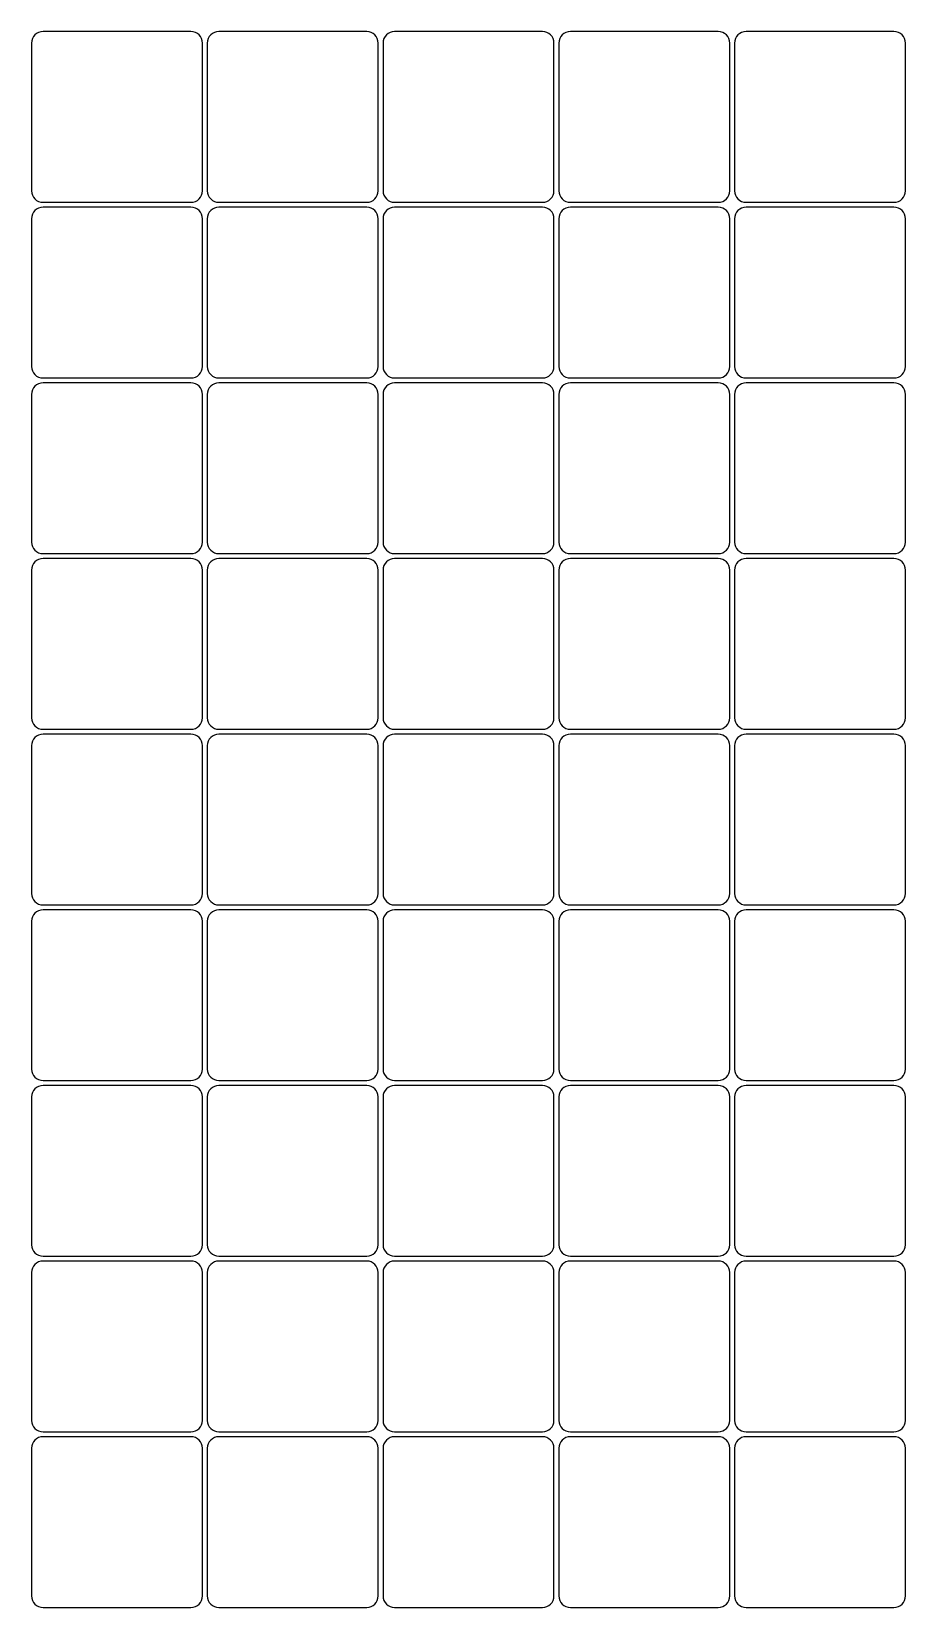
# Model space of a CAD drawing. Header units: inches. Extents: x 1 to 10, y -16.6 to -0.4.
import ezdxf

# ---------------------------------------------------------------- set-up
doc = ezdxf.new("R2010")
doc.units = ezdxf.units.IN

msp = doc.modelspace()

# ---------------------------------------------------------------- linework, layer by layer
for p, q in [((2.659, -0.427), (1.145, -0.427)), ((4.459, -0.427), (2.945, -0.427)), ((6.259, -0.427), (4.745, -0.427)), ((8.059, -0.427), (6.545, -0.427)), ((9.859, -0.427), (8.345, -0.427)), ((1.027, -0.545), (1.027, -2.059)), ((2.777, -2.059), (2.777, -0.545)), ((2.827, -0.545), (2.827, -2.059)), ((4.577, -2.059), (4.577, -0.545)), ((4.627, -0.545), (4.627, -2.059)), ((6.377, -2.059), (6.377, -0.545)), ((6.427, -0.545), (6.427, -2.059)), ((8.177, -2.059), (8.177, -0.545)), ((8.227, -0.545), (8.227, -2.059)), ((9.977, -2.059), (9.977, -0.545)), ((1.145, -2.177), (2.659, -2.177)), ((2.659, -2.227), (1.145, -2.227)), ((2.945, -2.177), (4.459, -2.177)), ((4.459, -2.227), (2.945, -2.227)), ((4.745, -2.177), (6.259, -2.177)), ((6.259, -2.227), (4.745, -2.227)), ((6.545, -2.177), (8.059, -2.177)), ((8.059, -2.227), (6.545, -2.227)), ((8.345, -2.177), (9.859, -2.177)), ((9.859, -2.227), (8.345, -2.227)), ((1.027, -2.345), (1.027, -3.859)), ((2.777, -3.859), (2.777, -2.345)), ((2.827, -2.345), (2.827, -3.859)), ((4.577, -3.859), (4.577, -2.345)), ((4.627, -2.345), (4.627, -3.859)), ((6.377, -3.859), (6.377, -2.345)), ((6.427, -2.345), (6.427, -3.859)), ((8.177, -3.859), (8.177, -2.345)), ((8.227, -2.345), (8.227, -3.859)), ((9.977, -3.859), (9.977, -2.345)), ((1.145, -3.977), (2.659, -3.977)), ((2.659, -4.027), (1.145, -4.027)), ((2.945, -3.977), (4.459, -3.977)), ((4.459, -4.027), (2.945, -4.027)), ((4.745, -3.977), (6.259, -3.977)), ((6.259, -4.027), (4.745, -4.027)), ((6.545, -3.977), (8.059, -3.977)), ((8.059, -4.027), (6.545, -4.027)), ((8.345, -3.977), (9.859, -3.977)), ((9.859, -4.027), (8.345, -4.027)), ((1.027, -4.145), (1.027, -5.659)), ((2.777, -5.659), (2.777, -4.145)), ((2.827, -4.145), (2.827, -5.659)), ((4.577, -5.659), (4.577, -4.145)), ((4.627, -4.145), (4.627, -5.659)), ((6.377, -5.659), (6.377, -4.145)), ((6.427, -4.145), (6.427, -5.659)), ((8.177, -5.659), (8.177, -4.145)), ((8.227, -4.145), (8.227, -5.659)), ((9.977, -5.659), (9.977, -4.145)), ((1.145, -5.777), (2.659, -5.777)), ((2.945, -5.777), (4.459, -5.777)), ((4.745, -5.777), (6.259, -5.777)), ((6.545, -5.777), (8.059, -5.777)), ((8.345, -5.777), (9.859, -5.777)), ((1.027, -5.945), (1.027, -7.459)), ((2.659, -5.827), (1.145, -5.827)), ((2.777, -7.459), (2.777, -5.945)), ((2.827, -5.945), (2.827, -7.459)), ((4.459, -5.827), (2.945, -5.827)), ((4.577, -7.459), (4.577, -5.945)), ((4.627, -5.945), (4.627, -7.459)), ((6.259, -5.827), (4.745, -5.827)), ((6.377, -7.459), (6.377, -5.945)), ((6.427, -5.945), (6.427, -7.459)), ((8.059, -5.827), (6.545, -5.827)), ((8.177, -7.459), (8.177, -5.945)), ((8.227, -5.945), (8.227, -7.459)), ((9.859, -5.827), (8.345, -5.827)), ((9.977, -7.459), (9.977, -5.945)), ((1.145, -7.577), (2.659, -7.577)), ((2.945, -7.577), (4.459, -7.577)), ((4.745, -7.577), (6.259, -7.577)), ((6.545, -7.577), (8.059, -7.577)), ((8.345, -7.577), (9.859, -7.577)), ((1.027, -7.745), (1.027, -9.259)), ((2.659, -7.627), (1.145, -7.627)), ((2.777, -9.259), (2.777, -7.745)), ((2.827, -7.745), (2.827, -9.259)), ((4.459, -7.627), (2.945, -7.627)), ((4.577, -9.259), (4.577, -7.745)), ((4.627, -7.745), (4.627, -9.259)), ((6.259, -7.627), (4.745, -7.627)), ((6.377, -9.259), (6.377, -7.745)), ((6.427, -7.745), (6.427, -9.259)), ((8.059, -7.627), (6.545, -7.627)), ((8.177, -9.259), (8.177, -7.745)), ((8.227, -7.745), (8.227, -9.259)), ((9.859, -7.627), (8.345, -7.627)), ((9.977, -9.259), (9.977, -7.745)), ((1.145, -9.377), (2.659, -9.377)), ((2.659, -9.427), (1.145, -9.427)), ((2.945, -9.377), (4.459, -9.377)), ((4.459, -9.427), (2.945, -9.427)), ((4.745, -9.377), (6.259, -9.377)), ((6.259, -9.427), (4.745, -9.427)), ((6.545, -9.377), (8.059, -9.377)), ((8.059, -9.427), (6.545, -9.427)), ((8.345, -9.377), (9.859, -9.377)), ((9.859, -9.427), (8.345, -9.427)), ((1.027, -9.545), (1.027, -11.059)), ((2.777, -11.059), (2.777, -9.545)), ((2.827, -9.545), (2.827, -11.059)), ((4.577, -11.059), (4.577, -9.545)), ((4.627, -9.545), (4.627, -11.059)), ((6.377, -11.059), (6.377, -9.545)), ((6.427, -9.545), (6.427, -11.059)), ((8.177, -11.059), (8.177, -9.545)), ((8.227, -9.545), (8.227, -11.059)), ((9.977, -11.059), (9.977, -9.545)), ((1.145, -11.177), (2.659, -11.177)), ((2.659, -11.227), (1.145, -11.227)), ((2.945, -11.177), (4.459, -11.177)), ((4.459, -11.227), (2.945, -11.227)), ((4.745, -11.177), (6.259, -11.177)), ((6.259, -11.227), (4.745, -11.227)), ((6.545, -11.177), (8.059, -11.177)), ((8.059, -11.227), (6.545, -11.227)), ((8.345, -11.177), (9.859, -11.177)), ((9.859, -11.227), (8.345, -11.227)), ((1.027, -11.345), (1.027, -12.859)), ((2.777, -12.859), (2.777, -11.345)), ((2.827, -11.345), (2.827, -12.859)), ((4.577, -12.859), (4.577, -11.345)), ((4.627, -11.345), (4.627, -12.859)), ((6.377, -12.859), (6.377, -11.345)), ((6.427, -11.345), (6.427, -12.859)), ((8.177, -12.859), (8.177, -11.345)), ((8.227, -11.345), (8.227, -12.859)), ((9.977, -12.859), (9.977, -11.345)), ((1.145, -12.977), (2.659, -12.977)), ((2.659, -13.027), (1.145, -13.027)), ((2.945, -12.977), (4.459, -12.977)), ((4.459, -13.027), (2.945, -13.027)), ((4.745, -12.977), (6.259, -12.977)), ((6.259, -13.027), (4.745, -13.027)), ((6.545, -12.977), (8.059, -12.977)), ((8.059, -13.027), (6.545, -13.027)), ((8.345, -12.977), (9.859, -12.977)), ((9.859, -13.027), (8.345, -13.027)), ((1.027, -13.145), (1.027, -14.659)), ((2.777, -14.659), (2.777, -13.145)), ((2.827, -13.145), (2.827, -14.659)), ((4.577, -14.659), (4.577, -13.145)), ((4.627, -13.145), (4.627, -14.659)), ((6.377, -14.659), (6.377, -13.145)), ((6.427, -13.145), (6.427, -14.659)), ((8.177, -14.659), (8.177, -13.145)), ((8.227, -13.145), (8.227, -14.659)), ((9.977, -14.659), (9.977, -13.145)), ((1.145, -14.777), (2.659, -14.777)), ((2.659, -14.827), (1.145, -14.827)), ((2.945, -14.777), (4.459, -14.777)), ((4.459, -14.827), (2.945, -14.827)), ((4.745, -14.777), (6.259, -14.777)), ((6.259, -14.827), (4.745, -14.827)), ((6.545, -14.777), (8.059, -14.777)), ((8.059, -14.827), (6.545, -14.827)), ((8.345, -14.777), (9.859, -14.777)), ((9.859, -14.827), (8.345, -14.827)), ((1.027, -14.945), (1.027, -16.459)), ((2.777, -16.459), (2.777, -14.945)), ((2.827, -14.945), (2.827, -16.459)), ((4.577, -16.459), (4.577, -14.945)), ((4.627, -14.945), (4.627, -16.459)), ((6.377, -16.459), (6.377, -14.945)), ((6.427, -14.945), (6.427, -16.459)), ((8.177, -16.459), (8.177, -14.945)), ((8.227, -14.945), (8.227, -16.459)), ((9.977, -16.459), (9.977, -14.945)), ((1.145, -16.577), (2.659, -16.577)), ((2.945, -16.577), (4.459, -16.577)), ((4.745, -16.577), (6.259, -16.577)), ((6.545, -16.577), (8.059, -16.577)), ((8.345, -16.577), (9.859, -16.577))]:
    msp.add_line(p, q)
for centre, start, end in [((1.145, -0.545), 90, 180), ((2.659, -0.545), 0, 90), ((2.945, -0.545), 90, 180), ((4.459, -0.545), 0, 90), ((4.745, -0.545), 90, 180), ((6.259, -0.545), 0, 90), ((6.545, -0.545), 90, 180), ((8.059, -0.545), 0, 90), ((8.345, -0.545), 90, 180), ((9.859, -0.545), 0, 90), ((1.145, -2.059), 180, 270), ((2.659, -2.059), 270, 360), ((2.945, -2.059), 180, 270), ((4.459, -2.059), 270, 360), ((4.745, -2.059), 180, 270), ((6.259, -2.059), 270, 360), ((6.545, -2.059), 180, 270), ((8.059, -2.059), 270, 360), ((8.345, -2.059), 180, 270), ((9.859, -2.059), 270, 360), ((1.145, -2.345), 90, 180), ((2.659, -2.345), 0, 90), ((2.945, -2.345), 90, 180), ((4.459, -2.345), 0, 90), ((4.745, -2.345), 90, 180), ((6.259, -2.345), 0, 90), ((6.545, -2.345), 90, 180), ((8.059, -2.345), 0, 90), ((8.345, -2.345), 90, 180), ((9.859, -2.345), 0, 90), ((1.145, -3.859), 180, 270), ((2.659, -3.859), 270, 360), ((2.945, -3.859), 180, 270), ((4.459, -3.859), 270, 360), ((4.745, -3.859), 180, 270), ((6.259, -3.859), 270, 360), ((6.545, -3.859), 180, 270), ((8.059, -3.859), 270, 360), ((8.345, -3.859), 180, 270), ((9.859, -3.859), 270, 360), ((1.145, -4.145), 90, 180), ((2.659, -4.145), 0, 90), ((2.945, -4.145), 90, 180), ((4.459, -4.145), 0, 90), ((4.745, -4.145), 90, 180), ((6.259, -4.145), 0, 90), ((6.545, -4.145), 90, 180), ((8.059, -4.145), 0, 90), ((8.345, -4.145), 90, 180), ((9.859, -4.145), 0, 90), ((1.145, -5.659), 180, 270), ((2.659, -5.659), 270, 360), ((2.945, -5.659), 180, 270), ((4.459, -5.659), 270, 360), ((4.745, -5.659), 180, 270), ((6.259, -5.659), 270, 360), ((6.545, -5.659), 180, 270), ((8.059, -5.659), 270, 360), ((8.345, -5.659), 180, 270), ((9.859, -5.659), 270, 360), ((1.145, -5.945), 90, 180), ((2.659, -5.945), 0, 90), ((2.945, -5.945), 90, 180), ((4.459, -5.945), 0, 90), ((4.745, -5.945), 90, 180), ((6.259, -5.945), 0, 90), ((6.545, -5.945), 90, 180), ((8.059, -5.945), 0, 90), ((8.345, -5.945), 90, 180), ((9.859, -5.945), 0, 90), ((1.145, -7.459), 180, 270), ((2.659, -7.459), 270, 360), ((2.945, -7.459), 180, 270), ((4.459, -7.459), 270, 360), ((4.745, -7.459), 180, 270), ((6.259, -7.459), 270, 360), ((6.545, -7.459), 180, 270), ((8.059, -7.459), 270, 360), ((8.345, -7.459), 180, 270), ((9.859, -7.459), 270, 360), ((1.145, -7.745), 90, 180), ((2.659, -7.745), 0, 90), ((2.945, -7.745), 90, 180), ((4.459, -7.745), 0, 90), ((4.745, -7.745), 90, 180), ((6.259, -7.745), 0, 90), ((6.545, -7.745), 90, 180), ((8.059, -7.745), 0, 90), ((8.345, -7.745), 90, 180), ((9.859, -7.745), 0, 90), ((1.145, -9.259), 180, 270), ((2.659, -9.259), 270, 360), ((2.945, -9.259), 180, 270), ((4.459, -9.259), 270, 360), ((4.745, -9.259), 180, 270), ((6.259, -9.259), 270, 360), ((6.545, -9.259), 180, 270), ((8.059, -9.259), 270, 360), ((8.345, -9.259), 180, 270), ((9.859, -9.259), 270, 360), ((1.145, -9.545), 90, 180), ((2.659, -9.545), 0, 90), ((2.945, -9.545), 90, 180), ((4.459, -9.545), 0, 90), ((4.745, -9.545), 90, 180), ((6.259, -9.545), 0, 90), ((6.545, -9.545), 90, 180), ((8.059, -9.545), 0, 90), ((8.345, -9.545), 90, 180), ((9.859, -9.545), 0, 90), ((1.145, -11.059), 180, 270), ((2.659, -11.059), 270, 360), ((2.945, -11.059), 180, 270), ((4.459, -11.059), 270, 360), ((4.745, -11.059), 180, 270), ((6.259, -11.059), 270, 360), ((6.545, -11.059), 180, 270), ((8.059, -11.059), 270, 360), ((8.345, -11.059), 180, 270), ((9.859, -11.059), 270, 360), ((1.145, -11.345), 90, 180), ((2.659, -11.345), 0, 90), ((2.945, -11.345), 90, 180), ((4.459, -11.345), 0, 90), ((4.745, -11.345), 90, 180), ((6.259, -11.345), 0, 90), ((6.545, -11.345), 90, 180), ((8.059, -11.345), 0, 90), ((8.345, -11.345), 90, 180), ((9.859, -11.345), 0, 90), ((1.145, -12.859), 180, 270), ((2.659, -12.859), 270, 360), ((2.945, -12.859), 180, 270), ((4.459, -12.859), 270, 360), ((4.745, -12.859), 180, 270), ((6.259, -12.859), 270, 360), ((6.545, -12.859), 180, 270), ((8.059, -12.859), 270, 360), ((8.345, -12.859), 180, 270), ((9.859, -12.859), 270, 360), ((1.145, -13.145), 90, 180), ((2.659, -13.145), 0, 90), ((2.945, -13.145), 90, 180), ((4.459, -13.145), 0, 90), ((4.745, -13.145), 90, 180), ((6.259, -13.145), 0, 90), ((6.545, -13.145), 90, 180), ((8.059, -13.145), 0, 90), ((8.345, -13.145), 90, 180), ((9.859, -13.145), 0, 90), ((1.145, -14.659), 180, 270), ((2.659, -14.659), 270, 360), ((2.945, -14.659), 180, 270), ((4.459, -14.659), 270, 360), ((4.745, -14.659), 180, 270), ((6.259, -14.659), 270, 360), ((6.545, -14.659), 180, 270), ((8.059, -14.659), 270, 360), ((8.345, -14.659), 180, 270), ((9.859, -14.659), 270, 360), ((1.145, -14.945), 90, 180), ((2.659, -14.945), 0, 90), ((2.945, -14.945), 90, 180), ((4.459, -14.945), 0, 90), ((4.745, -14.945), 90, 180), ((6.259, -14.945), 0, 90), ((6.545, -14.945), 90, 180), ((8.059, -14.945), 0, 90), ((8.345, -14.945), 90, 180), ((9.859, -14.945), 0, 90), ((1.145, -16.459), 180, 270), ((2.659, -16.459), 270, 360), ((2.945, -16.459), 180, 270), ((4.459, -16.459), 270, 360), ((4.745, -16.459), 180, 270), ((6.259, -16.459), 270, 360), ((6.545, -16.459), 180, 270), ((8.059, -16.459), 270, 360), ((8.345, -16.459), 180, 270), ((9.859, -16.459), 270, 360)]:
    msp.add_arc(centre, 0.118, start, end)

doc.saveas('drawing.dxf')
